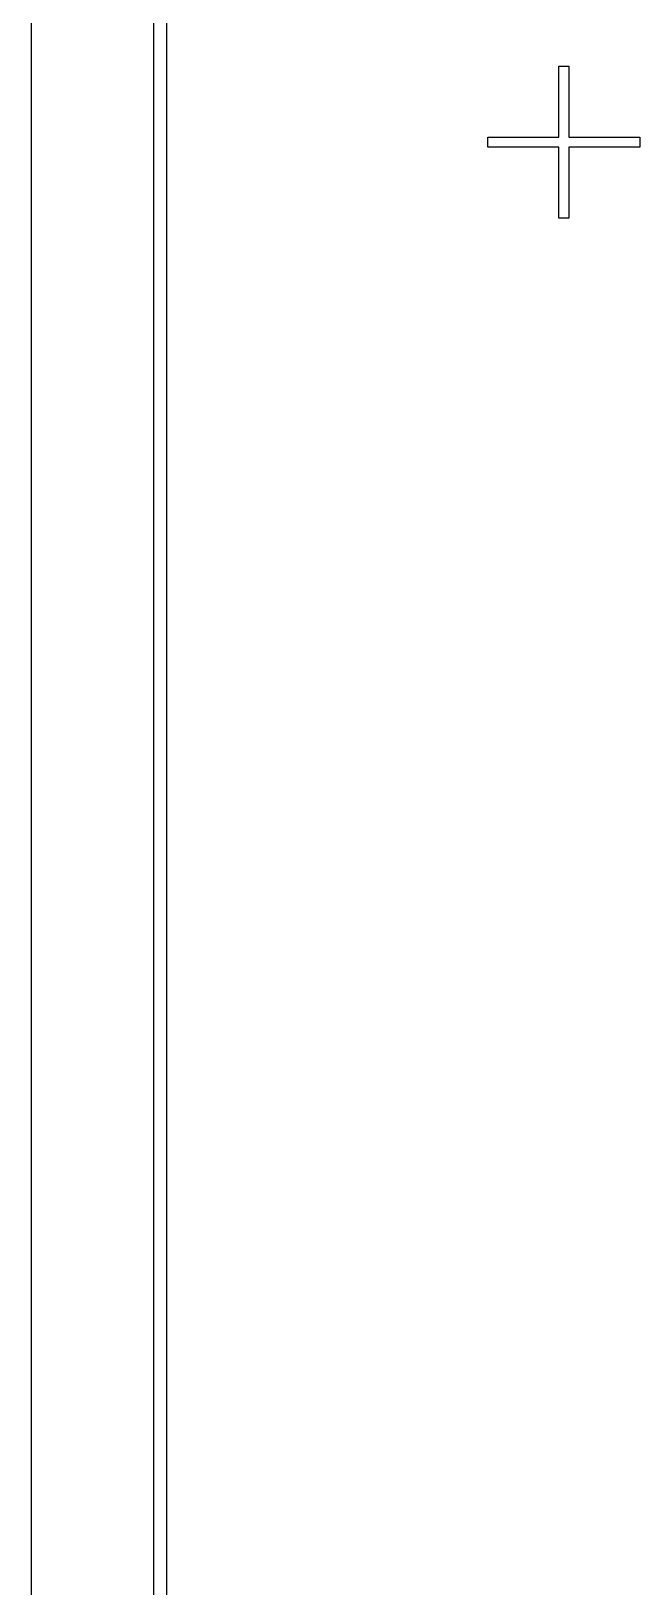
# Model space of a CAD drawing. Extents: x -25 to 122, y -49 to 104.
# Drawn here: x -25.04 to -17.39, y 9.35 to 28.91 of the extents above; entities that cross this region are included whole.
import ezdxf

# ---------------------------------------------------------------- set-up
doc = ezdxf.new("R2010")
doc.units = 0

msp = doc.modelspace()

# ---------------------------------------------------------------- linework, layer by layer
for p, q in [((-25.0371, 56.2593), (-25.0371, -1.23334)), ((-23.4969, -1.23666), (-23.4969, 56.2626)), ((-23.3345, 56.2618), (-23.3345, -1.23579)), ((-18.4057, 27.5767), (-18.4057, 28.4683)), ((-18.4057, 28.4683), (-18.2783, 28.4683)), ((-18.2783, 28.4683), (-18.2783, 27.5767)), ((-19.2973, 27.4493), (-19.2973, 27.5767)), ((-19.2973, 27.5767), (-18.4057, 27.5767)), ((-18.2783, 27.5767), (-17.3867, 27.5767)), ((-17.3867, 27.5767), (-17.3867, 27.4493)), ((-18.4057, 27.4493), (-19.2973, 27.4493)), ((-18.4057, 26.5577), (-18.4057, 27.4493)), ((-17.3867, 27.4493), (-18.2783, 27.4493)), ((-18.2783, 27.4493), (-18.2783, 26.5577)), ((-18.2783, 26.5577), (-18.4057, 26.5577))]:
    msp.add_line(p, q)

doc.saveas('drawing.dxf')
